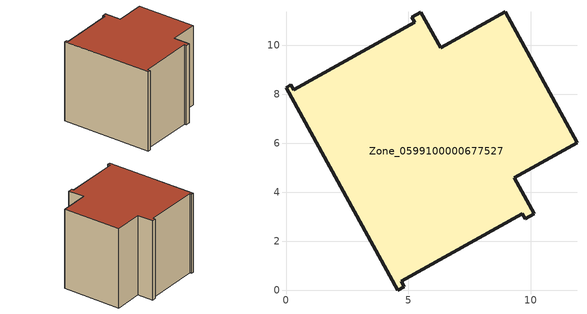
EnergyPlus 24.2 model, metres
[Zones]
Zone_0599100000677527
 floor ground (C_G): 9.32,4.58 10.14,3.11 9.76,2.9 9.65,3.11 4.7,0.35 4.82,0.14 4.56,0 0,8.27 0.19,8.37 0.31,8.17 5.25,10.93 5.14,11.13 5.51,11.34 6.32,9.89 8.94,11.36 11.88,6.01 z0
 wall outside (C_F): 4.56,0 4.82,0.14 4.7,0.35 9.65,3.11 9.76,2.9 10.14,3.11 9.32,4.58 11.88,6.01 8.94,11.36 6.32,9.89 5.51,11.34 5.14,11.13 5.25,10.93 0.31,8.17 0.19,8.37 0,8.27 4.56,0 z0:8.32
 roof outside (C_R): 9.32,4.58 11.88,6.01 8.94,11.36 6.32,9.89 5.51,11.34 5.14,11.13 5.25,10.93 0.31,8.17 0.19,8.37 0,8.27 4.56,0 4.82,0.14 4.7,0.35 9.65,3.11 9.76,2.9 10.14,3.11 z8.32
[BUILDING]
Pand.0599100000677527: North Axis=0; Terrain=City; Loads Convergence Tolerance Value=0.04; Temperature Convergence Tolerance Value=0.4; Solar Distribution=FullExterior; Maximum Number of Warmup Days=25; Minimum Number of Warmup Days=1
[Site:Location]
Rotterdam.The.Hague.AP_ZH_NLD Design_Conditions: Latitude=51.96; Longitude=4.45; Time Zone=1; Elevation=-4.5
[SITE:GROUNDTEMPERATURE:BUILDINGSURFACE]
18, 18, 18, 18, 18, 18, 18, 18, 18, 18, 18, 18
[MATERIAL] Thermal Absorptance=0.9; Solar Absorptance=0.7; Visible Absorptance=0.7
Name | Roughness | Thickness | Conductivity | Density | Specific Heat
G.TC.1965-1974 | MediumSmooth | 0.15 | 0.882353 | 540 | 1210
F.TC.1965-1974 | Rough | 0.3 | 0.697674 | 1920 | 840
R.TC.1965-1974 | MediumRough | 0.2 | 0.232558 | 1500 | 1000
[CONSTRUCTION]
C_G: G.TC.1965-1974
C_F: F.TC.1965-1974
C_R: R.TC.1965-1974
[ZONE]
Zone_0599100000677527: Type=1; Multiplier=1; Ceiling Height=Autocalculate; Volume=Autocalculate; Floor Area=autocalculate; Part of Total Floor Area=Yes
[ZONEINFILTRATION:DESIGNFLOWRATE]
Infil_Zone_0599100000677527: Zone or ZoneList or Space or SpaceList=Zone_0599100000677527; Schedule=AlwaysOn; Design Flow Rate Calculation Method=Flow/Area; Flow Rate per Floor Area=0.003; Constant Term Coefficient=1; Temperature Term Coefficient=0; Velocity Term Coefficient=0; Velocity Squared Term Coefficient=0
[HVACTEMPLATE:ZONE:IDEALLOADSAIRSYSTEM]
Zone_0599100000677527: Maximum Heating Supply Air Temperature=50; Minimum Cooling Supply Air Temperature=13; Maximum Heating Supply Air Humidity Ratio=0.0156; Minimum Cooling Supply Air Humidity Ratio=0.0077; Heating Limit=NoLimit; Cooling Limit=NoLimit; Dehumidification Control Type=ConstantSensibleHeatRatio; Cooling Sensible Heat Ratio=0.7; Dehumidification Setpoint=60; Humidification Control Type=None; Humidification Setpoint=30; Outdoor Air Method=None; Outdoor Air Flow Rate per Person=0.00944; Outdoor Air Flow Rate per Zone Floor Area=0; Outdoor Air Flow Rate per Zone=0; Demand Controlled Ventilation Type=None; Outdoor Air Economizer Type=NoEconomizer; Heat Recovery Type=None; Sensible Heat Recovery Effectiveness=0.7; Latent Heat Recovery Effectiveness=0.65
[ZONECONTROL:THERMOSTAT]
ThermostatControl_Zone_0599100000677527: Zone or ZoneList=Zone_0599100000677527; Control Type Schedule=DualSetpointControlType; Control 1=Thermostat_Zone_0599100000677527; Temperature Difference Between Cutout And Setpoint=0
[THERMOSTATSETPOINT:DUALSETPOINT]
Thermostat_Zone_0599100000677527: Heating Setpoint Temperature Schedule=HeatingSetpoint_Zone_0599100000677527; Cooling Setpoint Temperature Schedule=CoolingSetpoint_Zone_0599100000677527
[SCHEDULE:COMPACT]
HeatingSetpoint_Zone_0599100000677527: Through: 12/31, For: AllDays, Until: 24:00, 21
CoolingSetpoint_Zone_0599100000677527: Through: 12/31, For: AllDays, Until: 24:00, 24
DualSetpointControlType: Through: 12/31, For: AllDays, Until: 24:00, 4
AlwaysOn: Through: 12/31, For: AllDays, Until: 24:00, 1
